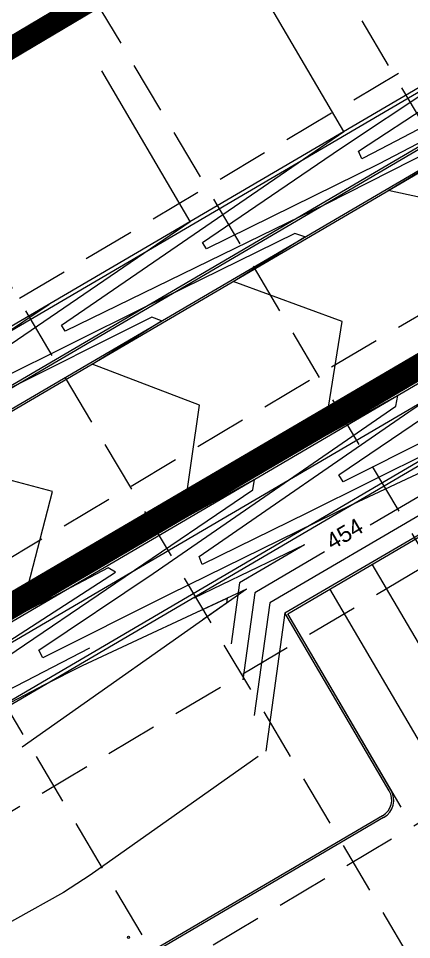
# Model space of a CAD drawing. Header units: inches. Extents: x 2527773 to 2531821, y 6906669 to 6910268.
# Drawn here: x 2529074.7 to 2529171, y 6909003.5 to 6909229.2 of the extents above; entities that cross this region are included whole.
import ezdxf
from ezdxf.enums import TextEntityAlignment as Align

# ---------------------------------------------------------------- set-up
doc = ezdxf.new("R2010")
doc.units = ezdxf.units.IN
doc.header["$MEASUREMENT"] = 0
doc.linetypes.add('DASHED', pattern=[0.2286, 0.1524, -0.0762])
doc.linetypes.add('HIDDEN', pattern=[0.009525, 0.00635, -0.003175])
for name, color, linetype, lineweight in [('50-Stm Txt', 253, 'Continuous', 13), ('CE-GRADE-25128 - CE-GRAD-CONT-MINR-LABL-STD1', 40, 'Continuous', 30), ('CE-GRADE-25128 - CE-GRAD-CONT-MINR-LINE', 40, 'Continuous', 53), ('CE-SITE-25128 - A-BOLLARD', 251, 'Continuous', 0), ('CE-SITE-25128 - a-paving', 251, 'Continuous', 0), ('CE-SITE-25128 - a-stripes', 251, 'Continuous', 0), ('CE-xutil-25128 - 57-Hatch2', 253, 'Continuous', 13), ('Level 13', 7, 'Continuous', 0)]:
    doc.layers.add(name, color=color, linetype=linetype, lineweight=lineweight)
for name, color, linetype in [('BASE', 7, 'Continuous'), ('GRID', 254, 'HIDDEN'), ('LIMITS OF DISTURBANCE', 1, 'HIDDEN')]:
    doc.layers.add(name, color=color, linetype=linetype)
doc.styles.get("Standard").update_dxf_attribs({"font": 'ARIAL.TTF'})

msp = doc.modelspace()

# ---------------------------------------------------------------- linework, layer by layer
at = {"color": 35, "lineweight": 0}
for p, q in [((2529154.45, 6909201.51), (2529132.69, 6909238.63)), ((2529223.48, 6909228.74), (2529161.52, 6909196.15)), ((2529158.03, 6909196.69), (2529203.53, 6909226.44)), ((2529208.66, 6909217.42), (2529162.94, 6909193.5)), ((2529116.83, 6909179.45), (2529095.2, 6909216.36)), ((2529153.63, 6909197.34), (2529180.75, 6909215.34)), ((2529085.32, 6909154.02), (2529154.45, 6909201.51)), ((2529185.71, 6909201.83), (2529150.07, 6909183.65)), ((2529165.32, 6909187.01), (2529188.72, 6909201.31)), ((2529119.87, 6909174.28), (2529153.63, 6909197.34)), ((2529158.85, 6909194.78), (2529158.03, 6909196.69)), ((2529161.52, 6909196.15), (2529158.85, 6909194.78)), ((2529162.94, 6909193.5), (2529120.8, 6909172.69)), ((2529197.04, 6909180.11), (2529165.32, 6909187.01)), ((2529150.07, 6909183.65), (2529086.17, 6909152.59)), ((2529045.14, 6909130.46), (2529116.83, 6909179.45)), ((2529142.41, 6909176.48), (2529105.69, 6909158.45)), ((2529144.93, 6909175.64), (2529142.41, 6909176.48)), ((2529120.8, 6909172.69), (2529119.87, 6909174.28)), ((2529127.32, 6909164.73), (2529144.93, 6909175.64)), ((2529154.07, 6909154.91), (2529127.32, 6909164.73)), ((2529031.41, 6909125.15), (2529082.29, 6909159.2)), ((2529105.69, 6909158.45), (2529046.15, 6909128.74)), ((2529170.38, 6909132.76), (2529210.45, 6909159.57)), ((2529107.42, 6909155.96), (2529043.56, 6909124.03)), ((2529109.81, 6909155.05), (2529107.42, 6909155.96)), ((2529086.17, 6909152.59), (2529085.32, 6909154.02)), ((2529092.81, 6909144.5), (2529109.81, 6909155.05)), ((2529149.57, 6909126.77), (2529154.07, 6909154.91)), ((2529223.03, 6909146.66), (2529145.36, 6909107.92)), ((2529153.25, 6909117.34), (2529193.26, 6909144.6)), ((2529119.12, 6909134.42), (2529092.81, 6909144.5)), ((2529211.71, 6909144.47), (2529154.26, 6909115.61)), ((2529167.69, 6909136.82), (2529149.57, 6909126.77)), ((2529167.19, 6909134.2), (2529167.69, 6909136.82)), ((2529107.73, 6909093.19), (2529167.19, 6909134.2)), ((2529115.06, 6909106.54), (2529119.12, 6909134.42)), ((2529119.04, 6909097.32), (2529170.38, 6909132.76)), ((2529196.96, 6909129.05), (2529156.58, 6909110.09)), ((2529083.05, 6909113.28), (2529053.11, 6909121.23)), ((2529132.57, 6909116.23), (2529115.06, 6909106.54)), ((2529132.2, 6909113.69), (2529132.57, 6909116.23)), ((2529154.26, 6909115.61), (2529153.25, 6909117.34)), ((2529069.5, 6909071.13), (2529132.2, 6909113.69)), ((2529075.36, 6909083.27), (2529083.05, 6909113.28)), ((2529156.58, 6909110.09), (2529111.82, 6909088.12)), ((2529145.36, 6909107.92), (2529119.71, 6909095.36)), ((2529119.71, 6909095.36), (2529119.04, 6909097.32)), ((2529058.16, 6909067.37), (2529098.55, 6909093.5)), ((2529096.71, 6909094.58), (2529075.36, 6909083.27)), ((2529079.76, 6909074.35), (2529107.73, 6909093.19)), ((2529098.55, 6909093.5), (2529096.71, 6909094.58)), ((2529130.65, 6909089.35), (2529075.69, 6909050.6)), ((2529130.65, 6909089.35), (2529090.37, 6909070.57)), ((2529111.82, 6909088.12), (2529080.74, 6909072.54)), ((2529092.11, 6909074.89), (2529065.66, 6909061.2)), ((2529080.74, 6909072.54), (2529079.76, 6909074.35)), ((2529090.37, 6909070.57), (2529081.11, 6909065.88)), ((2529081.11, 6909065.88), (2529030.95, 6909039.48))]:
    msp.add_line(p, q, dxfattribs=at)
at = {"layer": '50-Stm Txt', "linetype": 'Continuous', "lineweight": 0, "ltscale": 200}
msp.add_line((2528996.21, 6909094.24), (2530436.74, 6909938.75), dxfattribs=at)
at = {"layer": 'BASE', "const_width": 5.36}
msp.add_lwpolyline([(2528889.08, 6906746.04), (2531744.04, 6908441.33), (2530704.89, 6910191.06), (2527850.59, 6908496.12)], close=True, dxfattribs=at)
at = {"layer": 'CE-GRADE-25128 - CE-GRAD-CONT-MINR-LINE', "color": 35, "linetype": 'Continuous', "lineweight": 0}
for p, q in [((2529462.13, 6909276.98), (2529136.32, 6909085.97)), ((2529231.99, 6909146.69), (2529160.94, 6909105.04)), ((2529196.96, 6909129.05), (2529156.58, 6909110.09)), ((2529144.78, 6909100.2), (2529117.71, 6909087.15)), ((2529144.78, 6909100.2), (2529128.93, 6909090.91)), ((2529149.74, 6909098.47), (2529132.62, 6909088.44)), ((2529128.93, 6909090.91), (2529126.85, 6909075.91)), ((2529132.62, 6909088.44), (2529129.68, 6909067.14)), ((2529119.04, 6909083.93), (2529125.91, 6909087.14)), ((2529125.73, 6909085.88), (2529120.03, 6909081.89)), ((2529136.32, 6909085.97), (2529132.51, 6909058.37))]:
    msp.add_line(p, q, dxfattribs=at)
at = {"layer": 'CE-GRADE-25128 - CE-GRAD-CONT-MINR-LINE', "color": 35, "linetype": 'Continuous', "lineweight": 0, "flags": 128}
for points in [[(2529125.91, 6909087.14), (2529125.73, 6909085.88)], [(2529140.02, 6909083.5), (2529135.33, 6909049.59)], [(2529133.48, 6909048.29), (2529092.28, 6909019.24), (2529085.81, 6909014.99), (2529049.71, 6908994.89), (2529035.81, 6908986.06), (2529008.36, 6908965.94), (2528995.92, 6908957.61), (2528956.79, 6908933.8), (2528930.11, 6908918.32), (2528910.72, 6908904.53), (2528855.31, 6908869.93), (2528833.89, 6908855.07), (2528780.18, 6908823.04), (2528754.86, 6908804.31), (2528719.31, 6908787.58), (2528704.46, 6908777.22), (2528670.6, 6908755.77), (2528630.03, 6908724.75), (2528625.36, 6908718.75), (2528701.88, 6908586.8), (2528710.59, 6908582.02)]]:
    msp.add_lwpolyline(points, dxfattribs=at)
at = {"layer": 'CE-SITE-25128 - A-BOLLARD', "lineweight": 0, "ltscale": 0.273403}
msp.add_circle((2529101.71, 6909004.01), 0.25, dxfattribs=at)
at = {"layer": 'CE-SITE-25128 - a-paving', "lineweight": 0, "ltscale": 0.273403}
for p, q in [((2528248.91, 6908650.35), (2530297.74, 6909851.47)), ((2528249.16, 6908649.92), (2530297.99, 6909851.04)), ((2530321.07, 6909813.5), (2528271.64, 6908612.09)), ((2530321.32, 6909813.07), (2528271.9, 6908611.66)), ((2529140.02, 6909083.5), (2529895.29, 6909526.28)), ((2529140.7, 6909083.32), (2529895.11, 6909525.6)), ((2529165.56, 6909039.93), (2529140.02, 6909083.5)), ((2529165.99, 6909040.19), (2529140.7, 6909083.32)), ((2529163.95, 6909033.78), (2528629.28, 6908720.33)), ((2529164.21, 6909033.34), (2528629.53, 6908719.9))]:
    msp.add_line(p, q, dxfattribs=at)
for radius in [4.5, 5]:
    msp.add_arc((2529161.68, 6909037.66), radius, 300.4003, 30.3803, dxfattribs=at)
at = {"layer": 'CE-SITE-25128 - a-stripes', "lineweight": 0, "ltscale": 0.273403}
for p, q in [((2529189.22, 6909048.01), (2529161.41, 6909095.46)), ((2529178.87, 6909041.94), (2529151.05, 6909089.39)), ((2529168.52, 6909035.87), (2529140.7, 6909083.32))]:
    msp.add_line(p, q, dxfattribs=at)
at = {"layer": 'CE-xutil-25128 - 57-Hatch2', "linetype": 'Continuous', "lineweight": 0, "flags": 128}
for points in [[(2529249.18, 6909241.97), (2529243.08, 6909252.38), (2528992.9, 6909105.71), (2528999, 6909095.3)], [(2529282.56, 6909185.03), (2529276.46, 6909195.44), (2529026.28, 6909048.78), (2529032.38, 6909038.37)]]:
    msp.add_lwpolyline(points, close=True, dxfattribs=at)
at = {"layer": 'GRID', "color": 252, "linetype": 'HIDDEN', "lineweight": 0, "ltscale": 2000}
for p, q in [((2527879.28, 6908450.57), (2530733.97, 6910145.81)), ((2527906.62, 6908404.53), (2530761.31, 6910099.76)), ((2527933.97, 6908358.48), (2530788.65, 6910053.72)), ((2527959.52, 6908311.58), (2530814.21, 6910006.82)), ((2529139.37, 6909261.35), (2530096.48, 6907649.63)), ((2529093.32, 6909234.01), (2530050.43, 6907622.29)), ((2529047.28, 6909206.66), (2530004.39, 6907594.94)), ((2529001.24, 6909179.32), (2529958.35, 6907567.6))]:
    msp.add_line(p, q, dxfattribs=at)
at = {"layer": 'Level 13', "color": 7, "linetype": 'Continuous', "lineweight": 0}
for p, q in [((2530282.08, 6909862.57), (2528239.97, 6908665.39)), ((2530323.15, 6909793.92), (2528345.54, 6908634.55))]:
    msp.add_line(p, q, dxfattribs=at)
at = {"layer": 'LIMITS OF DISTURBANCE', "linetype": 'DASHED', "lineweight": 0, "ltscale": 200, "const_width": 6}
msp.add_lwpolyline([(2528332.36, 6908651.37), (2528888.03, 6907674.77), (2529627.31, 6908111.38), (2529767.82, 6907853.31), (2529803.13, 6907790.91), (2529843.97, 6907738.74), (2529892.79, 6907769.68), (2529843.96, 6907815.74), (2529662.39, 6908147.63), (2529567.23, 6908242.62), (2530796.16, 6908963.31), (2530836.37, 6908955.22), (2530841.61, 6908987.33), (2530829.91, 6909020.6), (2530361.77, 6909809.42, 0.353669), (2530319.01, 6909816.02), (2528338.87, 6908654.84)], format="xyb", close=True, dxfattribs=at)

# ---------------------------------------------------------------- texts
at = {"layer": 'CE-GRADE-25128 - CE-GRAD-CONT-MINR-LABL-STD1', "color": 35, "linetype": 'Continuous', "lineweight": 0}
msp.add_text('454', height=4, rotation=30.3813, dxfattribs=at).set_placement((2529154.61, 6909102.9), align=Align.MIDDLE_CENTER)

doc.saveas('drawing.dxf')
